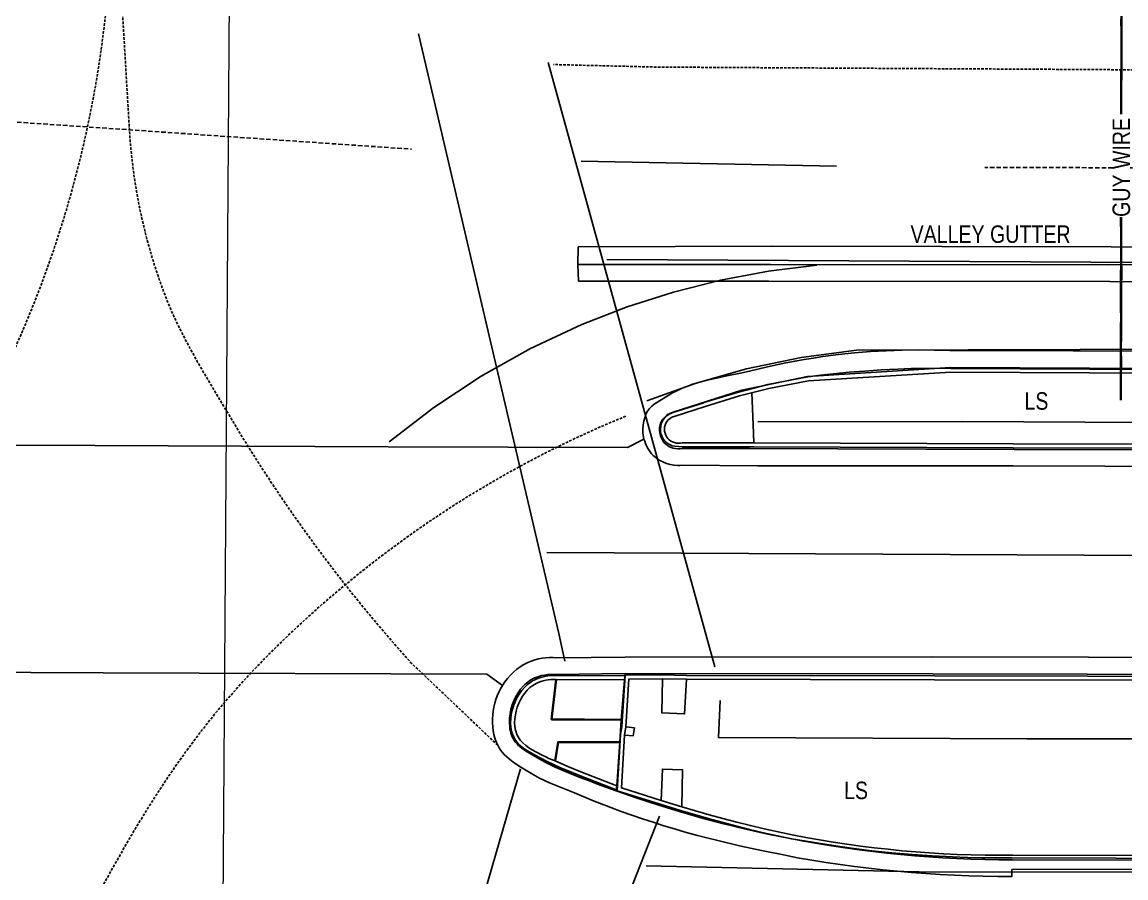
# Model space of a CAD drawing. Header units: feet. Extents: x 0 to 6439502, y 0 to 1884431.
# Drawn here: x 6439075.1 to 6439201.1, y 1883914.3 to 1884012.1 of the extents above; entities that cross this region are included whole.
import ezdxf
from ezdxf import colors
from ezdxf.entities.mleader import LeaderData, LeaderLine
from ezdxf.lldxf.tags import DXFTag
from ezdxf.math import Vec2, Vec3

# ---------------------------------------------------------------- set-up
doc = ezdxf.new("R2010")
doc.units = ezdxf.units.FT
doc.header["$MEASUREMENT"] = 0
doc.linetypes.add('DASHED', pattern=[0.75, 0.5, -0.25])
for name, color, linetype, lineweight in [('VF-ELEC-GUYW-LINE-3D', 253, 'Continuous', 35), ('VF-ELEC-OVHD-LINE-', 253, 'OVERHEADELECTRIC', 15), ('VF-FENC-LINE-', 253, 'FENCE', 25), ('VF-ROAD-DRIV-LINE-', 253, 'Continuous', 35), ('VF-ROAD-STRP-WHIT-DASH-LINE-', 253, 'DASHED', 25), ('VF-ROAD-STRP-WHIT-LINE-', 253, 'Continuous', 25), ('VF-ROAD-STRP-YELO-DASH-LINE-', 253, 'DASHED', 25), ('VF-ROAD-STRP-YELO-LINE-', 253, 'Continuous', 25), ('VF-SSWR-GEOP-LINE-QLB-', 253, 'SEWER', 15), ('VF-TOPO-CONC-EDGE-LINE-', 253, 'Continuous', 25), ('VF-TOPO-CONC-GTFL-LINE-', 253, 'Continuous', 25), ('VF-TOPO-CONC-LIPG-LINE-', 253, 'Continuous', 25), ('VF-TOPO-CONC-TBCB-LINE-', 253, 'Continuous', 25), ('VF-TOPO-CONC-TFCB-LINE-', 253, 'Continuous', 25), ('VF-TOPO-TEXT-', 253, 'Continuous', 25)]:
    doc.layers.add(name, color=color, linetype=linetype, lineweight=lineweight)
doc.styles.add('NCS1-Anno', font='arial.ttf', dxfattribs={"width": 0.8, "height": 0.1})
doc.styles.get("Standard").update_dxf_attribs({"font": 'arial.ttf'})
tags = doc.linetypes.add('FENCE', pattern='A,0.5,-0.03,["X",Standard,S=0.08,R=0,X=0,Y=-0.04],-0.08,0.5', length=1.11).pattern_tags.tags
tags[6] = DXFTag(74, 10)
tags = doc.linetypes.add('OVERHEADELECTRIC', pattern='A,1,-0.03,["OE",Standard,S=0.08,R=0,X=0,Y=-0.04],-0.16,1', length=2.19).pattern_tags.tags
tags[6] = DXFTag(74, 10)
tags = doc.linetypes.add('SEWER', pattern='A,1,-0.03,["SS",Standard,S=0.08,R=0,X=0,Y=-0.04],-0.16,1', length=2.19).pattern_tags.tags
tags[6] = DXFTag(74, 10)

# ---------------------------------------------------------------- blocks, each defined once
blk = doc.blocks.new('206-Whitsett.dxf TFC')
at = {"layer": 'VF-TOPO-CONC-TFCB-LINE-'}
for points in [[(6439220.72, 1883972.31), (6439181.13, 1883972.5), (6439179.62, 1883972.51), (6439178.1, 1883972.5), (6439176.58, 1883972.47), (6439175.06, 1883972.41), (6439173.19, 1883972.32), (6439171.32, 1883972.2), (6439169.51, 1883972.05), (6439167.71, 1883971.87), (6439166.26, 1883971.71), (6439164.81, 1883971.52), (6439160.24, 1883970.65), (6439156.89, 1883969.8), (6439152.94, 1883968.59)], [(6439221.53, 1883963.4), (6439188.22, 1883963.44), (6439158.63, 1883963.54), (6439150.46, 1883963.56), (6439149.63, 1883963.6), (6439149.32, 1883963.67), (6439149.02, 1883963.79), (6439148.74, 1883963.95), (6439148.5, 1883964.16), (6439148.3, 1883964.4), (6439148.16, 1883964.67), (6439148.06, 1883964.96), (6439148, 1883965.26), (6439147.99, 1883965.56), (6439148.01, 1883965.86), (6439148.08, 1883966.16), (6439148.19, 1883966.43), (6439148.29, 1883966.62), (6439148.41, 1883966.78), (6439148.55, 1883966.93), (6439148.7, 1883967.07), (6439148.87, 1883967.19), (6439149.04, 1883967.3), (6439149.23, 1883967.39), (6439149.4, 1883967.45), (6439152.93, 1883968.58)], [(6439223.64, 1883916.49), (6439188.09, 1883916.59), (6439186.4, 1883916.59), (6439184.71, 1883916.61), (6439183.01, 1883916.65), (6439181.32, 1883916.72), (6439179.01, 1883916.83), (6439176.7, 1883916.99), (6439174.39, 1883917.18), (6439172.09, 1883917.41), (6439169.79, 1883917.69), (6439167.74, 1883918), (6439166.03, 1883918.26), (6439165.35, 1883918.38), (6439162.93, 1883918.79), (6439161.33, 1883919.12), (6439159.73, 1883919.47), (6439158.14, 1883919.85), (6439156.56, 1883920.24), (6439154.98, 1883920.66), (6439153.41, 1883921.09), (6439151.85, 1883921.54), (6439150.28, 1883922.01), (6439147.93, 1883922.74), (6439143.05, 1883924.27), (6439143.43, 1883930.67), (6439143.59, 1883931.62), (6439143.95, 1883937.46), (6439148.21, 1883937.49), (6439150.97, 1883937.44), (6439179.25, 1883937.4), (6439214.22, 1883937.33)]]:
    blk.add_lwpolyline(points, dxfattribs=at)

msp = doc.modelspace()

# ---------------------------------------------------------------- linework, layer by layer
at = {"layer": 'VF-ELEC-GUYW-LINE-3D'}
for points in [[(6439200.53, 1883968.94, 691.29), (6439200.53, 1883969.01, 691.27), (6439200.53, 1883970.57, 690.78), (6439200.51, 1883972.17, 690.39), (6439200.54, 1883973.76, 689.99), (6439200.54, 1883975.35, 689.6), (6439200.54, 1883976.95, 689.25), (6439200.55, 1883978.56, 688.93), (6439200.56, 1883980.18, 688.63), (6439200.58, 1883981.79, 688.36), (6439200.59, 1883983.41, 688.09), (6439200.57, 1883985.03, 687.83), (6439200.56, 1883986.65, 687.58), (6439200.57, 1883988.27, 687.33), (6439200.57, 1883989.9, 687.09), (6439200.57, 1883991.52, 686.87), (6439200.56, 1883993.15, 686.64), (6439200.54, 1883994.77, 686.43), (6439200.56, 1883996.4, 686.23), (6439200.57, 1883998.03, 686.05), (6439200.55, 1883999.66, 685.88), (6439200.56, 1884001.3, 685.71), (6439200.57, 1884002.93, 685.53), (6439200.58, 1884004.56, 685.36), (6439200.59, 1884006.19, 685.19), (6439200.6, 1884007.82, 685.04), (6439200.6, 1884009.46, 684.89), (6439200.6, 1884011.09, 684.75), (6439200.6, 1884012.73, 684.66)], [(6439200.52, 1883968.86, 692.35), (6439200.53, 1883969.82, 692.27), (6439200.53, 1883971.45, 692.12), (6439200.55, 1883973.09, 691.99), (6439200.54, 1883974.73, 691.9), (6439200.55, 1883976.36, 691.83), (6439200.55, 1883978, 691.78), (6439200.54, 1883979.64, 691.77), (6439200.54, 1883981.28, 691.75), (6439200.54, 1883982.93, 691.76), (6439200.55, 1883984.57, 691.77), (6439200.55, 1883986.21, 691.8), (6439200.55, 1883987.85, 691.83), (6439200.54, 1883989.49, 691.86), (6439200.53, 1883991.13, 691.9), (6439200.54, 1883992.77, 691.95), (6439200.56, 1883994.4, 692.01), (6439200.57, 1883996.04, 692.08), (6439200.55, 1883997.68, 692.15), (6439200.57, 1883999.32, 692.23), (6439200.58, 1884000.96, 692.31), (6439200.58, 1884002.6, 692.39), (6439200.56, 1884004.23, 692.49), (6439200.58, 1884005.87, 692.58), (6439200.6, 1884007.51, 692.68), (6439200.6, 1884009.15, 692.79), (6439200.59, 1884010.78, 692.92), (6439200.58, 1884012.41, 693.09)]]:
    msp.add_polyline3d(points, dxfattribs=at)
at = {"layer": 'VF-FENC-LINE-', "ltscale": 0.6, "flags": 128}
for points in [[(6439353.85, 1883969.41), (6439300.38, 1883969.41), (6439300.38, 1883966.25), (6439271, 1883966.24), (6439239.74, 1883966.27), (6439219.35, 1883966.34), (6439203.41, 1883966.31), (6439182.47, 1883966.43), (6439159.08, 1883966.38)], [(6439154.8, 1883934.59), (6439154.6, 1883930.36), (6439189.78, 1883930.18), (6439215.81, 1883930.2), (6439245.19, 1883930.2), (6439302.11, 1883929.75), (6439349.57, 1883929.75)]]:
    msp.add_lwpolyline(points, dxfattribs=at)
at = {"layer": 'VF-ROAD-DRIV-LINE-'}
for points in [[(6439136.06, 1883936.96), (6439135.56, 1883932.41), (6439139.31, 1883932.41), (6439143.5, 1883932.36)], [(6439143.35, 1883929.82), (6439139.16, 1883929.82), (6439136.29, 1883929.82), (6439135.95, 1883927.67)]]:
    msp.add_lwpolyline(points, dxfattribs=at)
at = {"layer": 'VF-ROAD-STRP-WHIT-DASH-LINE-'}
for p, q in [((6439057.34, 1884001.8), (6439119.58, 1883997.54)), ((6439336.84, 1883994.96), (6439185, 1883995.46))]:
    msp.add_line(p, q, dxfattribs=at)
at = {"layer": 'VF-ROAD-STRP-WHIT-DASH-LINE-', "ltscale": 0.6, "flags": 128}
msp.add_lwpolyline([(6439319.88, 1884005.93), (6439147.62, 1884006.91), (6439135.76, 1884007.2)], dxfattribs=at)
at = {"layer": 'VF-ROAD-STRP-WHIT-LINE-', "ltscale": 0.6}
for p, q in [((6439135.17, 1884007.42), (6439154.19, 1883938.43)), ((6439168.09, 1883995.58), (6439138.93, 1883996.18)), ((6439141.85, 1883984.95), (6439247.8, 1883984.37)), ((6439118.02, 1883878.49), (6439132.02, 1883926.76)), ((6439147.89, 1883921.37), (6439133.77, 1883885.64))]:
    msp.add_line(p, q, dxfattribs=at)
at = {"layer": 'VF-ROAD-STRP-WHIT-LINE-', "ltscale": 0.6, "flags": 128}
for points in [[(6439120.35, 1884010.7), (6439136.37, 1883942.24), (6439137.05, 1883939.08)], [(6439165.83, 1883984.27), (6439160.31, 1883983.6), (6439154.85, 1883982.58), (6439149.47, 1883981.22), (6439144.18, 1883979.53), (6439139, 1883977.52), (6439133.15, 1883974.77), (6439127.52, 1883971.61), (6439122.13, 1883968.05), (6439117.01, 1883964.1)]]:
    msp.add_lwpolyline(points, dxfattribs=at)
at = {"layer": 'VF-ROAD-STRP-YELO-DASH-LINE-', "ltscale": 0.6, "flags": 128}
for points in [[(6439085.37, 1884026.73), (6439085.36, 1884024.92), (6439085.32, 1884023.11), (6439085.26, 1884021.3), (6439085.18, 1884019.49), (6439085.06, 1884017.68), (6439084.92, 1884015.87), (6439084.76, 1884014.07), (6439084.57, 1884012.26), (6439084.35, 1884010.46), (6439084.11, 1884008.66), (6439083.84, 1884006.87), (6439083.55, 1884005.08), (6439083.23, 1884003.3), (6439082.88, 1884001.52), (6439082.51, 1883999.75), (6439082.12, 1883997.98), (6439081.63, 1883995.96), (6439081.11, 1883993.94), (6439080.55, 1883991.93), (6439079.97, 1883989.92), (6439079.34, 1883987.93), (6439078.69, 1883985.94), (6439078, 1883983.97), (6439077.28, 1883982), (6439076.52, 1883980.05), (6439075.74, 1883978.11), (6439074.92, 1883976.19), (6439074.07, 1883974.28), (6439073.19, 1883972.39), (6439072.28, 1883970.51), (6439071.33, 1883968.65), (6439070.36, 1883966.81), (6439069.51, 1883965.26), (6439068.66, 1883963.72), (6439067.78, 1883962.18), (6439066.88, 1883960.66), (6439065.96, 1883959.16), (6439065, 1883957.68), (6439064, 1883956.23), (6439063.48, 1883955.51), (6439062.95, 1883954.81), (6439062.18, 1883953.8), (6439061.38, 1883952.81), (6439060.56, 1883951.83), (6439059.73, 1883950.86), (6439058.88, 1883949.9), (6439058.02, 1883948.97), (6439057.13, 1883948.04), (6439056.23, 1883947.13), (6439055.32, 1883946.24), (6439054.39, 1883945.36), (6439053.44, 1883944.5), (6439052.48, 1883943.66), (6439051.51, 1883942.83), (6439050.53, 1883942.02), (6439049.53, 1883941.23), (6439048.51, 1883940.46)], [(6439129.41, 1883929.46), (6439119.5, 1883938.89), (6439118.03, 1883940.54), (6439116.58, 1883942.21), (6439115.15, 1883943.9), (6439113.75, 1883945.61), (6439112.36, 1883947.34), (6439111, 1883949.08), (6439109.66, 1883950.84), (6439108.34, 1883952.62), (6439107.1, 1883954.34), (6439105.87, 1883956.07), (6439104.67, 1883957.82), (6439103.49, 1883959.58), (6439102.33, 1883961.36), (6439101.19, 1883963.15), (6439100.07, 1883964.95), (6439098.98, 1883966.77), (6439096.88, 1883970.27), (6439095.84, 1883972.03), (6439094.83, 1883973.81), (6439093.85, 1883975.6), (6439093.39, 1883976.51), (6439092.93, 1883977.42), (6439092.5, 1883978.34), (6439092.08, 1883979.27), (6439091.69, 1883980.21), (6439091.32, 1883981.16), (6439090.91, 1883982.28), (6439090.52, 1883983.41), (6439090.15, 1883984.55), (6439089.8, 1883985.7), (6439089.48, 1883986.86), (6439089.18, 1883988.02), (6439088.89, 1883989.19), (6439088.63, 1883990.36), (6439088.4, 1883991.54), (6439088.18, 1883992.72), (6439087.99, 1883993.91), (6439087.82, 1883995.09), (6439087.67, 1883996.28), (6439087.54, 1883997.48), (6439087.44, 1883998.67), (6439087.36, 1883999.86), (6439085.75, 1884027.31)], [(6439076.15, 1883870.21), (6439076.19, 1883872.58), (6439076.28, 1883874.94), (6439076.4, 1883877.31), (6439076.56, 1883879.67), (6439076.76, 1883882.03), (6439077, 1883884.38), (6439077.29, 1883886.73), (6439077.61, 1883889.07), (6439078.3, 1883893.77), (6439078.67, 1883896.11), (6439078.88, 1883897.28), (6439079.1, 1883898.45), (6439079.33, 1883899.61), (6439079.58, 1883900.77), (6439079.86, 1883901.92), (6439080.15, 1883903.07), (6439080.47, 1883904.2), (6439080.82, 1883905.33), (6439081.2, 1883906.45), (6439081.61, 1883907.56), (6439081.9, 1883908.29), (6439082.21, 1883909.02), (6439082.86, 1883910.46), (6439083.55, 1883911.88), (6439084.27, 1883913.29), (6439085.03, 1883914.68), (6439085.8, 1883916.06), (6439087.38, 1883918.8), (6439088.37, 1883920.47), (6439089.38, 1883922.13), (6439090.42, 1883923.77), (6439091.49, 1883925.4), (6439092.58, 1883927), (6439093.71, 1883928.59), (6439094.86, 1883930.15), (6439096.05, 1883931.69), (6439097.09, 1883933), (6439098.17, 1883934.28), (6439099.27, 1883935.55), (6439100.39, 1883936.8), (6439101.53, 1883938.03), (6439102.69, 1883939.24), (6439103.88, 1883940.44), (6439105.08, 1883941.61), (6439106.3, 1883942.77), (6439107.53, 1883943.91), (6439108.78, 1883945.03), (6439110.05, 1883946.14), (6439111.33, 1883947.22), (6439112.62, 1883948.29), (6439113.93, 1883949.35), (6439115.25, 1883950.39), (6439116.9, 1883951.65), (6439118.58, 1883952.89), (6439120.29, 1883954.11), (6439122.01, 1883955.29), (6439123.76, 1883956.44), (6439125.52, 1883957.57), (6439127.31, 1883958.66), (6439129.11, 1883959.73), (6439130.94, 1883960.76), (6439132.78, 1883961.76), (6439134.63, 1883962.73), (6439136.5, 1883963.67), (6439138.39, 1883964.58), (6439140.29, 1883965.45), (6439142.2, 1883966.29), (6439144.13, 1883967.09)]]:
    msp.add_lwpolyline(points, dxfattribs=at)
at = {"layer": 'VF-ROAD-STRP-YELO-LINE-'}
msp.add_line((6439135, 1883951.47), (6439351.96, 1883950.36), dxfattribs=at)
at = {"layer": 'VF-ROAD-STRP-YELO-LINE-', "ltscale": 0.6, "flags": 128}
for points in [[(6439146.41, 1883968.81), (6439152.04, 1883970.83), (6439157.8, 1883972.46), (6439164.03, 1883973.76), (6439170.35, 1883974.58), (6439259.65, 1883974.84)], [(6439146.35, 1883915.69), (6439177.47, 1883915.01), (6439346.41, 1883914.77)]]:
    msp.add_lwpolyline(points, dxfattribs=at)
at = {"layer": 'VF-SSWR-GEOP-LINE-QLB-'}
msp.add_lwpolyline([(6439097.77, 1883867.52), (6439098.94, 1884036.59)], dxfattribs=at)
at = {"layer": 'VF-TOPO-CONC-EDGE-LINE-'}
for points in [[(6439047.21, 1883964.98), (6439048.94, 1883963.79), (6439083.44, 1883963.71)], [(6439146.1, 1883964.42), (6439144.21, 1883963.46), (6439116.89, 1883963.56), (6439083.44, 1883963.71)], [(6439129.94, 1883936.29), (6439128.17, 1883937.57), (6439084.37, 1883937.73), (6439067.81, 1883937.82)], [(6439142.91, 1883924.26), (6439143, 1883924.84), (6439143.35, 1883929.82), (6439143.5, 1883932.36), (6439143.86, 1883936.94), (6439143.95, 1883937.64)], [(6439148.21, 1883937.04), (6439148.15, 1883933.15), (6439150.74, 1883933.03), (6439150.97, 1883936.99)], [(6439143.87, 1883930.62), (6439144.85, 1883930.52), (6439145, 1883931.45), (6439144.04, 1883931.56)], [(6439150.42, 1883922.44), (6439150.5, 1883926.64), (6439148.2, 1883926.73), (6439148.07, 1883923.17)]]:
    msp.add_lwpolyline(points, dxfattribs=at)
msp.add_polyline3d([(6439158.63, 1883963.99, 663.56), (6439158.56, 1883966.08, 663.47), (6439158.41, 1883969.71, 663.38)], dxfattribs=at)
at = {"layer": 'VF-TOPO-CONC-GTFL-LINE-'}
for points in [[(6439234.49, 1883984.36), (6439199.05, 1883984.32), (6439160.53, 1883984.38), (6439138.54, 1883984.37)], [(6439221.42, 1883963.17), (6439188.35, 1883963.23), (6439158.13, 1883963.35), (6439150.49, 1883963.37), (6439150.24, 1883963.33), (6439149.98, 1883963.32), (6439149.71, 1883963.34), (6439149.45, 1883963.4), (6439149.19, 1883963.48), (6439148.95, 1883963.59), (6439148.73, 1883963.72), (6439148.53, 1883963.89), (6439148.41, 1883964.01), (6439148.3, 1883964.14), (6439148.21, 1883964.29), (6439148.13, 1883964.45), (6439148.05, 1883964.62), (6439147.99, 1883964.79), (6439147.95, 1883964.97), (6439147.91, 1883965.16), (6439147.89, 1883965.34), (6439147.88, 1883965.53), (6439147.89, 1883965.71), (6439147.91, 1883965.89), (6439147.95, 1883966.07), (6439148, 1883966.24), (6439148.06, 1883966.4), (6439148.14, 1883966.55), (6439148.25, 1883966.72), (6439148.39, 1883966.87), (6439148.54, 1883967.02), (6439148.7, 1883967.15), (6439148.87, 1883967.26), (6439149.06, 1883967.36), (6439149.25, 1883967.44), (6439149.44, 1883967.5), (6439157.27, 1883970), (6439164.77, 1883971.59), (6439181.07, 1883972.6), (6439220.74, 1883972.41)], [(6439223.55, 1883916.31), (6439188.18, 1883916.37), (6439186.59, 1883916.38), (6439184.99, 1883916.41), (6439183.39, 1883916.46), (6439181.8, 1883916.52), (6439180.2, 1883916.61), (6439178.6, 1883916.71), (6439177.01, 1883916.83), (6439175.42, 1883916.98), (6439173.83, 1883917.14), (6439172.24, 1883917.32), (6439170.65, 1883917.52), (6439169.07, 1883917.74), (6439167.49, 1883917.97), (6439165.91, 1883918.23), (6439164.34, 1883918.5), (6439162.77, 1883918.8), (6439160.24, 1883919.31), (6439157.73, 1883919.87), (6439155.23, 1883920.49), (6439152.73, 1883921.15), (6439150.26, 1883921.86), (6439147.79, 1883922.61), (6439145.34, 1883923.41), (6439142.91, 1883924.26), (6439140.81, 1883925.02), (6439139.76, 1883925.42), (6439138.72, 1883925.83), (6439136.51, 1883926.72), (6439135.97, 1883926.96), (6439135.43, 1883927.21), (6439134.9, 1883927.48), (6439134.39, 1883927.77), (6439133.49, 1883928.28), (6439133.03, 1883928.54), (6439132.59, 1883928.82), (6439132.17, 1883929.11), (6439131.97, 1883929.27), (6439131.78, 1883929.44), (6439131.61, 1883929.62), (6439131.45, 1883929.81), (6439131.3, 1883930.01), (6439131.17, 1883930.22), (6439131.07, 1883930.43), (6439130.98, 1883930.64), (6439130.91, 1883930.86), (6439130.85, 1883931.08), (6439130.8, 1883931.32), (6439130.77, 1883931.55), (6439130.74, 1883932.04), (6439130.75, 1883932.54), (6439130.81, 1883933.05), (6439130.92, 1883933.56), (6439131.07, 1883934.06), (6439131.25, 1883934.55), (6439131.47, 1883935.01), (6439131.73, 1883935.46), (6439132.02, 1883935.87), (6439132.34, 1883936.24), (6439132.51, 1883936.41), (6439132.69, 1883936.57), (6439132.87, 1883936.72), (6439133.06, 1883936.85), (6439133.26, 1883936.97), (6439133.46, 1883937.08), (6439133.77, 1883937.21), (6439134.09, 1883937.32), (6439134.41, 1883937.41), (6439134.75, 1883937.48), (6439135.08, 1883937.53), (6439135.42, 1883937.55), (6439135.76, 1883937.55), (6439136.09, 1883937.53), (6439143.95, 1883937.64), (6439179.08, 1883937.62), (6439214.29, 1883937.54)]]:
    msp.add_lwpolyline(points, dxfattribs=at)
at = {"layer": 'VF-TOPO-CONC-LIPG-LINE-'}
for points in [[(6439234.5, 1883982.33), (6439199.29, 1883982.42), (6439160.35, 1883982.48), (6439138.63, 1883982.47), (6439138.54, 1883984.37), (6439138.57, 1883986.38)], [(6439343.68, 1883986.14), (6439299.25, 1883986.14), (6439269.47, 1883986.27), (6439234.31, 1883986.3), (6439199.41, 1883986.38), (6439160.76, 1883986.47), (6439138.57, 1883986.38)], [(6439219.67, 1883961.26), (6439188.25, 1883961.39), (6439159.07, 1883961.38), (6439150.41, 1883961.43), (6439150.19, 1883961.41), (6439149.97, 1883961.41), (6439149.53, 1883961.44), (6439149.09, 1883961.52), (6439148.66, 1883961.65), (6439148.24, 1883961.82), (6439147.85, 1883962.03), (6439147.48, 1883962.28), (6439147.31, 1883962.42), (6439147.15, 1883962.57), (6439146.97, 1883962.76), (6439146.8, 1883962.97), (6439146.65, 1883963.2), (6439146.51, 1883963.43), (6439146.38, 1883963.67), (6439146.27, 1883963.91), (6439146.18, 1883964.17), (6439146.1, 1883964.42), (6439146.01, 1883964.82), (6439145.97, 1883965.23), (6439145.96, 1883965.65), (6439145.99, 1883966.06), (6439146.07, 1883966.48), (6439146.18, 1883966.87), (6439146.33, 1883967.26), (6439146.52, 1883967.61), (6439146.62, 1883967.77), (6439146.73, 1883967.91), (6439146.98, 1883968.17), (6439147.26, 1883968.4), (6439147.57, 1883968.62), (6439148.85, 1883969.39), (6439149.37, 1883969.7), (6439149.91, 1883969.98), (6439150.45, 1883970.23), (6439151.01, 1883970.45), (6439151.58, 1883970.65), (6439152.16, 1883970.84), (6439152.74, 1883971.01), (6439153.34, 1883971.16), (6439154.53, 1883971.43), (6439155.74, 1883971.68), (6439156.94, 1883971.93), (6439158.13, 1883972.2), (6439160.21, 1883972.69), (6439162.3, 1883973.13), (6439163.35, 1883973.33), (6439164.4, 1883973.51), (6439165.46, 1883973.68), (6439166.52, 1883973.84), (6439168.32, 1883974.07), (6439170.13, 1883974.26), (6439171.94, 1883974.41), (6439173.75, 1883974.52), (6439175.57, 1883974.59), (6439177.39, 1883974.61), (6439179.21, 1883974.6), (6439181.02, 1883974.54), (6439223.23, 1883974.41)], [(6439223.15, 1883915.31), (6439188.1, 1883915.27), (6439188.1, 1883914.49), (6439186.47, 1883914.49), (6439184.83, 1883914.51), (6439183.19, 1883914.55), (6439181.55, 1883914.62), (6439179.91, 1883914.7), (6439178.28, 1883914.8), (6439176.64, 1883914.92), (6439175.01, 1883915.07), (6439173.38, 1883915.23), (6439171.75, 1883915.41), (6439170.12, 1883915.62), (6439168.49, 1883915.84), (6439166.87, 1883916.08), (6439165.25, 1883916.34), (6439163.64, 1883916.62), (6439162.03, 1883916.93), (6439159.52, 1883917.43), (6439157.02, 1883917.98), (6439154.53, 1883918.57), (6439153.29, 1883918.89), (6439152.05, 1883919.21), (6439150.82, 1883919.55), (6439149.58, 1883919.91), (6439148.36, 1883920.27), (6439147.14, 1883920.66), (6439145.92, 1883921.05), (6439144.71, 1883921.47), (6439143.51, 1883921.9), (6439142.31, 1883922.34), (6439140.23, 1883923.16), (6439138.16, 1883924.02), (6439135.87, 1883924.94), (6439135.3, 1883925.18), (6439134.73, 1883925.44), (6439134.18, 1883925.71), (6439133.65, 1883926.02), (6439132.44, 1883926.72), (6439131.84, 1883927.09), (6439131.25, 1883927.48), (6439130.97, 1883927.69), (6439130.7, 1883927.9), (6439130.44, 1883928.13), (6439130.19, 1883928.37), (6439129.97, 1883928.62), (6439129.76, 1883928.88), (6439129.57, 1883929.16), (6439129.41, 1883929.46), (6439129.23, 1883929.85), (6439129.09, 1883930.26), (6439128.97, 1883930.68), (6439128.89, 1883931.12), (6439128.83, 1883931.56), (6439128.8, 1883932.01), (6439128.8, 1883932.46), (6439128.83, 1883932.92), (6439128.89, 1883933.37), (6439128.96, 1883933.82), (6439129.07, 1883934.26), (6439129.2, 1883934.7), (6439129.35, 1883935.12), (6439129.52, 1883935.53), (6439129.72, 1883935.92), (6439129.94, 1883936.29), (6439130.22, 1883936.7), (6439130.52, 1883937.09), (6439130.85, 1883937.46), (6439131.2, 1883937.81), (6439131.58, 1883938.14), (6439131.98, 1883938.43), (6439132.4, 1883938.69), (6439132.83, 1883938.91), (6439133.23, 1883939.07), (6439133.63, 1883939.21), (6439134.05, 1883939.32), (6439134.47, 1883939.4), (6439134.89, 1883939.45), (6439135.32, 1883939.47), (6439135.75, 1883939.47), (6439136.17, 1883939.44), (6439143.94, 1883939.51), (6439178.94, 1883939.54), (6439214.73, 1883939.47)]]:
    msp.add_lwpolyline(points, dxfattribs=at)
at = {"layer": 'VF-TOPO-CONC-TBCB-LINE-'}
for p, q in [((6439164.88, 1883971.07), (6439181.13, 1883972.05)), ((6439160.34, 1883970.21), (6439164.88, 1883971.07)), ((6439160.34, 1883970.21), (6439157.01, 1883969.37)), ((6439157.01, 1883969.37), (6439153.07, 1883968.16))]:
    msp.add_line(p, q, dxfattribs=at)
for points in [[(6439181.13, 1883972.05), (6439220.72, 1883971.86), (6439257.8, 1883971.81), (6439265.94, 1883971.96), (6439274.07, 1883972.49), (6439282.17, 1883973.39), (6439290.76, 1883974.77), (6439299.27, 1883976.57), (6439313.82, 1883980.04), (6439322.45, 1883981.62), (6439331.15, 1883982.71), (6439337.5, 1883983.2), (6439343.86, 1883983.44)], [(6439221.53, 1883963.85), (6439188.22, 1883963.89), (6439158.63, 1883963.99), (6439150.47, 1883964.01), (6439150.25, 1883963.97), (6439150.03, 1883963.96), (6439149.81, 1883963.97), (6439149.58, 1883964.02), (6439149.36, 1883964.1), (6439149.16, 1883964.2), (6439148.98, 1883964.33), (6439148.82, 1883964.48), (6439148.69, 1883964.66), (6439148.58, 1883964.86), (6439148.51, 1883965.09), (6439148.46, 1883965.32), (6439148.44, 1883965.56), (6439148.46, 1883965.8), (6439148.51, 1883966.02), (6439148.59, 1883966.23), (6439148.67, 1883966.37), (6439148.76, 1883966.49), (6439148.87, 1883966.61), (6439148.99, 1883966.72), (6439149.12, 1883966.82), (6439149.26, 1883966.9), (6439149.4, 1883966.97), (6439149.55, 1883967.02), (6439153.07, 1883968.16)], [(6439143, 1883924.84), (6439140.94, 1883925.61), (6439138.9, 1883926.42), (6439137.42, 1883927.04), (6439135.95, 1883927.67), (6439135.25, 1883927.96), (6439134.9, 1883928.12), (6439134.56, 1883928.28), (6439133.75, 1883928.7), (6439133.35, 1883928.93), (6439132.96, 1883929.17), (6439132.6, 1883929.44), (6439132.26, 1883929.73), (6439132.11, 1883929.89), (6439131.97, 1883930.06), (6439131.84, 1883930.24), (6439131.73, 1883930.43), (6439131.64, 1883930.61), (6439131.56, 1883930.79), (6439131.5, 1883930.99), (6439131.44, 1883931.19), (6439131.37, 1883931.6), (6439131.34, 1883932.03), (6439131.36, 1883932.48), (6439131.42, 1883932.93), (6439131.51, 1883933.37), (6439131.64, 1883933.82), (6439131.81, 1883934.25), (6439132.01, 1883934.66), (6439132.24, 1883935.06), (6439132.5, 1883935.42), (6439132.78, 1883935.76), (6439133.09, 1883936.05), (6439133.42, 1883936.3), (6439133.6, 1883936.41), (6439133.78, 1883936.51), (6439134.04, 1883936.63), (6439134.32, 1883936.73), (6439134.6, 1883936.81), (6439134.89, 1883936.88), (6439135.18, 1883936.93), (6439135.48, 1883936.96), (6439135.77, 1883936.97), (6439136.06, 1883936.96), (6439143.86, 1883936.94)], [(6439223.59, 1883916.86), (6439188.19, 1883916.9), (6439186.61, 1883916.89), (6439185.03, 1883916.91), (6439183.44, 1883916.94), (6439181.86, 1883917), (6439180.28, 1883917.07), (6439178.7, 1883917.17), (6439177.12, 1883917.28), (6439175.54, 1883917.42), (6439173.96, 1883917.58), (6439172.39, 1883917.75), (6439170.82, 1883917.95), (6439169.25, 1883918.17), (6439167.68, 1883918.4), (6439166.12, 1883918.66), (6439164.56, 1883918.94), (6439163.01, 1883919.24), (6439161.42, 1883919.56), (6439159.83, 1883919.92), (6439158.25, 1883920.29), (6439156.68, 1883920.69), (6439155.1, 1883921.1), (6439153.54, 1883921.53), (6439151.97, 1883921.98), (6439150.42, 1883922.44), (6439148.07, 1883923.17), (6439143.52, 1883924.6), (6439143.87, 1883930.62), (6439144.04, 1883931.56), (6439144.38, 1883937.01), (6439148.21, 1883937.04), (6439150.97, 1883936.99), (6439179.25, 1883936.95), (6439214.22, 1883936.88)]]:
    msp.add_lwpolyline(points, dxfattribs=at)
at = {"layer": 'VF-TOPO-CONC-TFCB-LINE-'}
for points in [[(6439158.65, 1883963.54, 663.56), (6439158.63, 1883963.54, 663.56), (6439150.46, 1883963.56, 663.62), (6439149.63, 1883963.6, 663.7), (6439149.32, 1883963.67, 663.68), (6439149.02, 1883963.79, 663.65), (6439148.74, 1883963.95, 663.63), (6439148.5, 1883964.16, 663.61), (6439148.3, 1883964.4, 663.61), (6439148.16, 1883964.67, 663.6), (6439148.06, 1883964.96, 663.6), (6439148, 1883965.26, 663.6), (6439147.99, 1883965.56, 663.6), (6439148.01, 1883965.86, 663.59), (6439148.08, 1883966.16, 663.59), (6439148.19, 1883966.43, 663.59), (6439148.29, 1883966.62, 663.59), (6439148.41, 1883966.78, 663.58), (6439148.55, 1883966.93, 663.58), (6439148.7, 1883967.07, 663.57), (6439148.87, 1883967.19, 663.57), (6439149.04, 1883967.3, 663.57), (6439149.23, 1883967.39, 663.56), (6439149.4, 1883967.45, 663.56), (6439152.93, 1883968.58, 663.48), (6439152.94, 1883968.59, 663.48), (6439156.88, 1883969.8, 663.38)], [(6439142.84, 1883924.42, 663.16), (6439140.78, 1883925.19, 663.18), (6439138.73, 1883926, 663.19), (6439137.24, 1883926.61, 663.45), (6439136.5, 1883926.93, 663.58), (6439135.76, 1883927.26, 663.71), (6439135.04, 1883927.61, 663.74), (6439134.33, 1883927.98, 663.77), (6439133.54, 1883928.4, 663.77), (6439133.14, 1883928.62, 663.77), (6439132.73, 1883928.86, 663.77), (6439132.34, 1883929.12, 663.77), (6439131.97, 1883929.43, 663.77), (6439131.79, 1883929.6, 663.77), (6439131.63, 1883929.79, 663.77), (6439131.47, 1883929.99, 663.77), (6439131.34, 1883930.2, 663.77), (6439131.23, 1883930.41, 663.77), (6439131.14, 1883930.63, 663.77), (6439131.06, 1883930.85, 663.77), (6439130.99, 1883931.08, 663.77), (6439130.91, 1883931.54, 663.77), (6439130.88, 1883932.02, 663.77), (6439130.89, 1883932.51, 663.77), (6439130.96, 1883932.99, 663.77), (6439131.06, 1883933.48, 663.77), (6439131.21, 1883933.96, 663.77), (6439131.39, 1883934.42, 663.77), (6439131.6, 1883934.87, 663.77), (6439131.86, 1883935.3, 663.77), (6439132.14, 1883935.7, 663.77), (6439132.45, 1883936.07, 663.77), (6439132.8, 1883936.4, 663.77), (6439133.17, 1883936.68, 663.77), (6439133.37, 1883936.8, 663.77), (6439133.58, 1883936.91, 663.77), (6439133.87, 1883937.04, 663.76), (6439134.18, 1883937.16, 663.75), (6439134.49, 1883937.25, 663.74), (6439134.8, 1883937.32, 663.73), (6439135.12, 1883937.37, 663.72), (6439135.45, 1883937.41, 663.71), (6439135.77, 1883937.42, 663.7), (6439136.07, 1883937.41, 663.69), (6439143.86, 1883937.39, 663.15)]]:
    msp.add_polyline3d(points, dxfattribs=at)

# ---------------------------------------------------------------- block references
at = {"layer": 'VF-ELEC-OVHD-LINE-'}
msp.add_blockref('206-Whitsett.dxf TFC', (0, 0), dxfattribs=at)

# ---------------------------------------------------------------- texts
at = {"layer": 'VF-TOPO-TEXT-', "insert": (6439176.53, 1883988.83), "char_height": 2, "width": 19.3026, "attachment_point": 1, "style": 'NCS1-Anno'}
msp.add_mtext('VALLEY GUTTER', dxfattribs=at)
at = {"layer": 'VF-TOPO-TEXT-', "char_height": 2, "width": 3.9885, "attachment_point": 1, "rotation": 359.8845, "style": 'NCS1-Anno'}
for insert in [(6439189.53, 1883969.78), (6439168.94, 1883925.31)]:
    msp.add_mtext('LS', dxfattribs=dict(at, insert=insert))

# ---------------------------------------------------------------- leaders
at = {"layer": 'VF-TOPO-TEXT-'}
ml = msp.add_multileader_mtext('Standard', dxfattribs=at)
ml.set_content('BILLBOARD', color=256, style='NCS1-Anno')
ml.set_leader_properties()
ml.build(insert=Vec2(0, 0))
ml.multileader.update_dxf_attribs({"leader_type": 2, "dogleg_length": 0.1, "arrow_head_size": 2, "scale": 20})
ctx = ml.context
ctx.base_point, ctx.scale, ctx.char_height, ctx.arrow_head_size, ctx.landing_gap_size, ctx.plane_origin = Vec3(6439129.69, 1884229.91), 20, 1.875, 2, 0.8, Vec3(6439148.55, 1884238.31)
ctx.text_align_type = 2
notes = []
notes.append((ctx, [(0, (0, 0, 0), (0, 0), (1, 0), 1, [])]))
ctx.mtext.insert, ctx.mtext.alignment, ctx.mtext.flow_direction = Vec3(6439141.99, 1884230.86), 3, 5
for ctx, leaders in notes:
    for number, flags, end, landing, length, lines in leaders:
        leader = LeaderData()
        leader.index, (leader.has_last_leader_line, leader.has_dogleg_vector, leader.attachment_direction) = number, flags
        leader.last_leader_point, leader.dogleg_vector, leader.dogleg_length = Vec3(end), Vec3(landing), length
        for number, points, colour, breaks in lines:
            line = LeaderLine()
            line.index, line.vertices, line.color, line.breaks = number, Vec3.list(points), colors.encode_raw_color(colour), breaks
            leader.lines.append(line)
        ctx.leaders.append(leader)

# ---------------------------------------------------------------- next in the draw order: texts
at = {"layer": 'VF-TOPO-TEXT-', "insert": (6439199.58, 1883989.8, 5.78), "char_height": 2, "width": 11.7326, "attachment_point": 1, "rotation": 90, "style": 'NCS1-Anno', "bg_fill": 3, "box_fill_scale": 1, "bg_fill_color": 256, "bg_fill_transparency": 0}
msp.add_mtext('GUY WIRE', dxfattribs=at)

doc.saveas('drawing.dxf')
